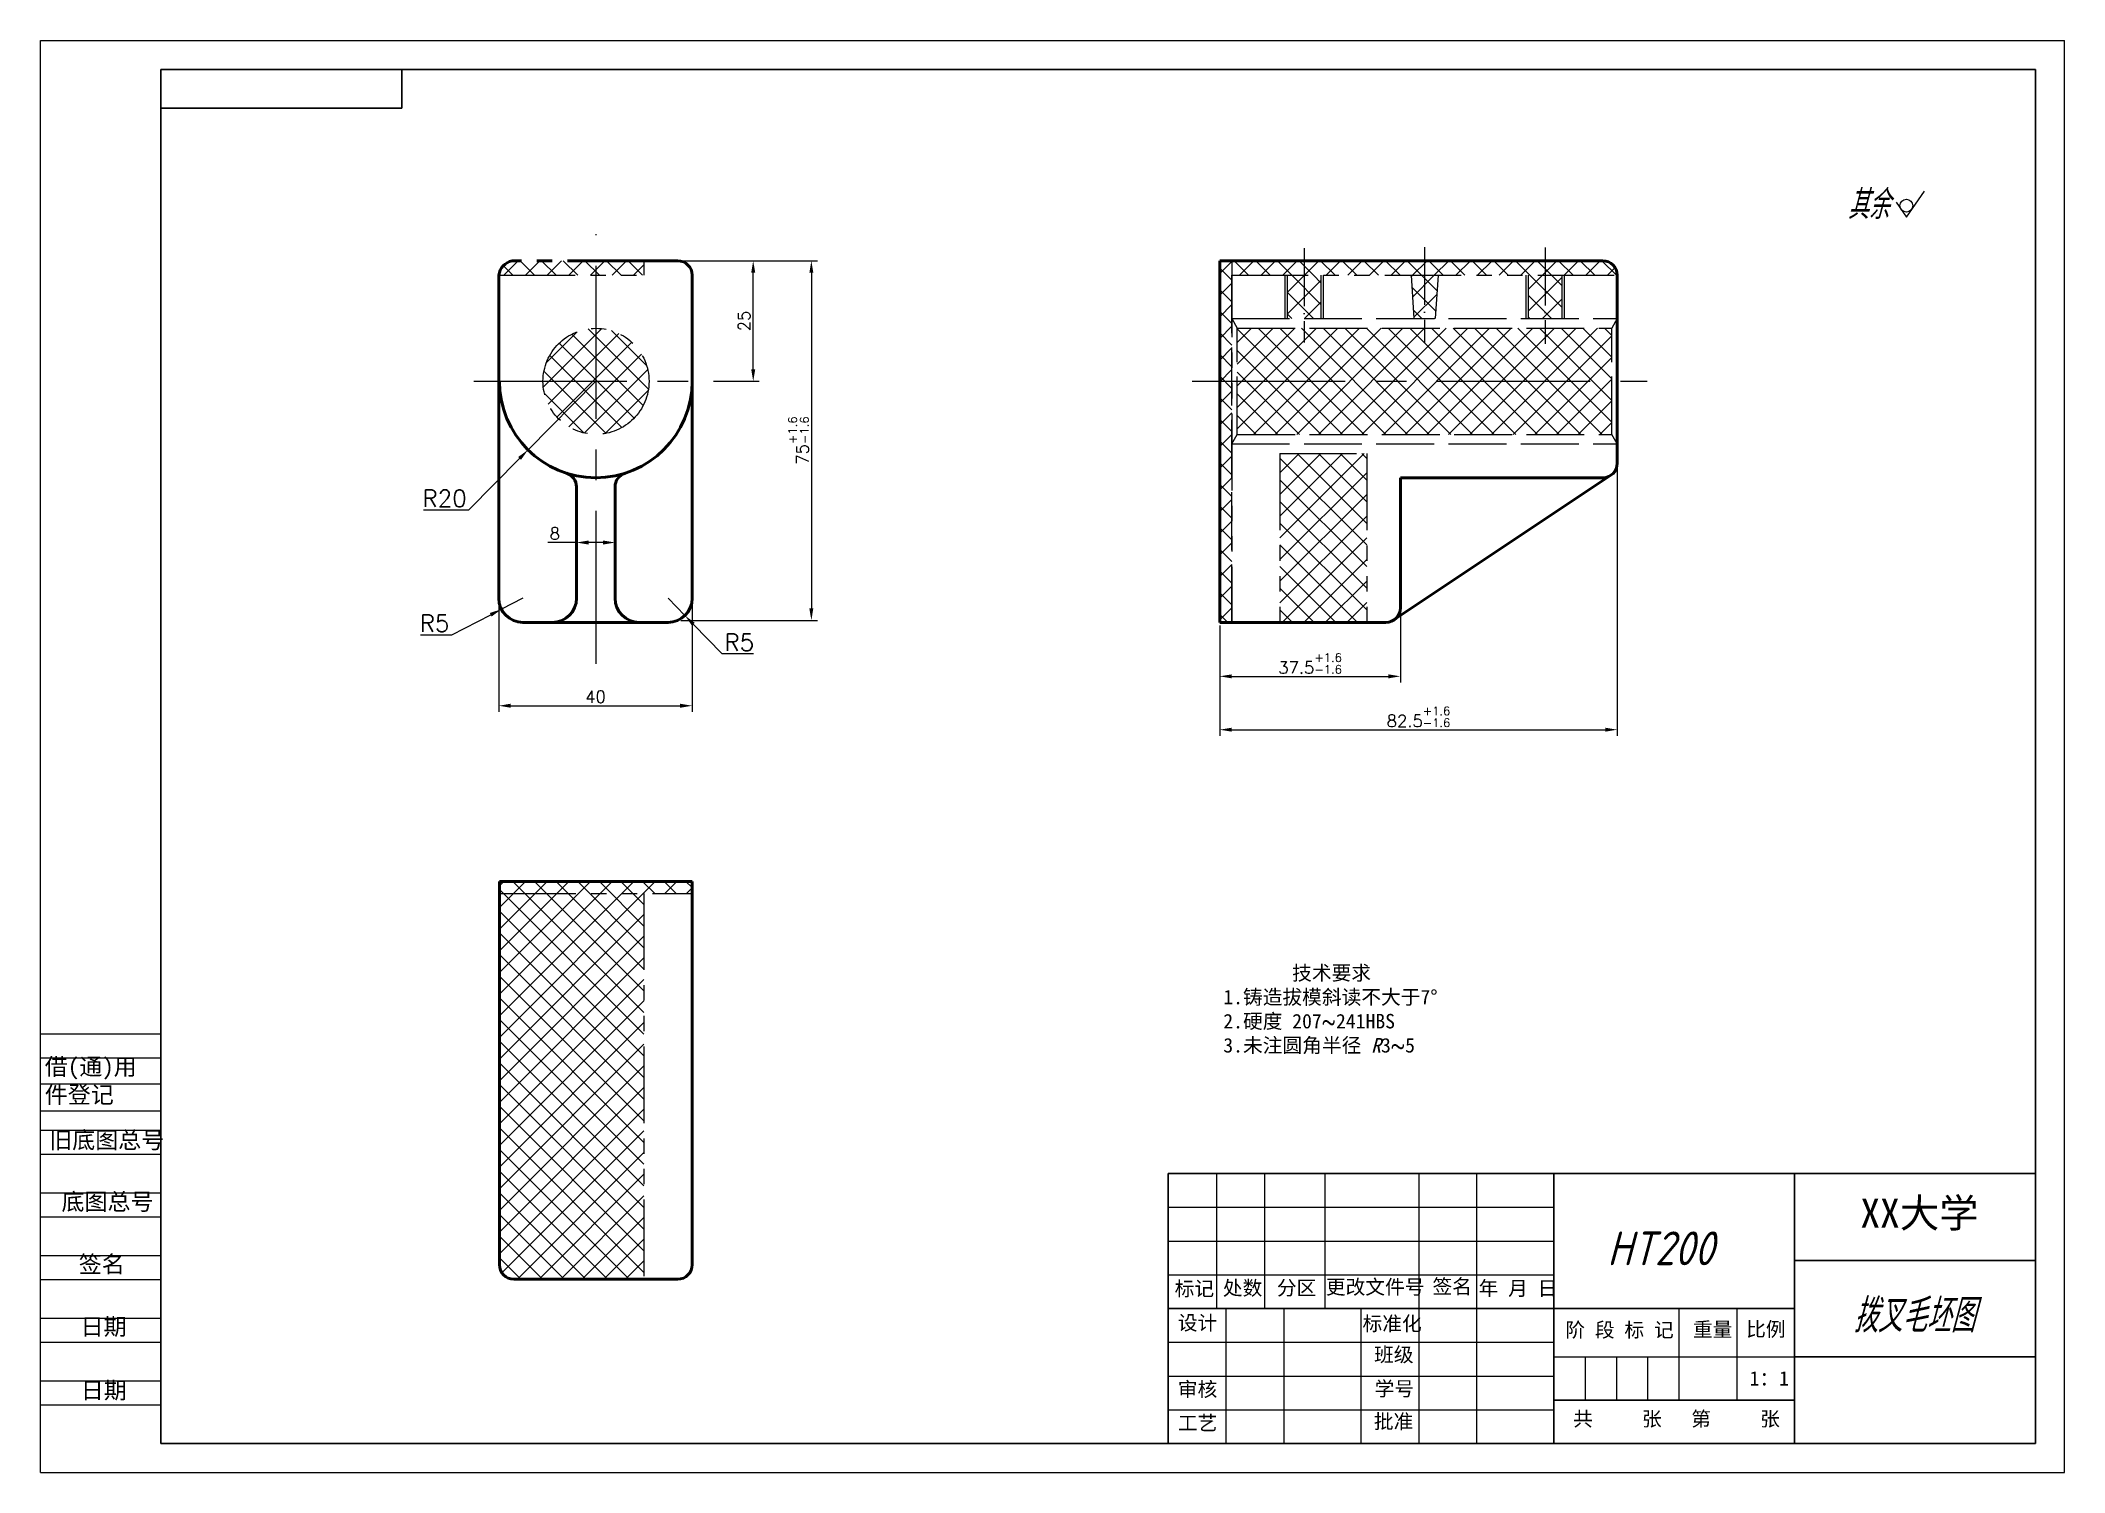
# Model space of a CAD drawing. Header units: millimetres. Extents: x 582 to 1002, y 92 to 389.
import ezdxf
from ezdxf.enums import TextEntityAlignment as Align

# ---------------------------------------------------------------- set-up
doc = ezdxf.new("R2010")
doc.units = ezdxf.units.MM
for name, pattern in [('ACAD_ISO02W100', [15, 12, -3]), ('ACAD_ISO04W100', [30, 24, -3, 0, -3]), ('CENTER', [50.8, 31.75, -6.35, 6.35, -6.35]), ('PHANTOM', [63.5, 31.75, -6.35, 6.35, -6.35, 6.35, -6.35]), ('PHANTOM2', [31.75, 15.875, -3.175, 3.175, -3.175, 3.175, -3.175])]:
    doc.linetypes.add(name, pattern=pattern)
for name, color, linetype in [('中心线层', 6, 'CENTER'), ('双点划线', 2, 'PHANTOM'), ('图层', 3, 'Continuous'), ('点化线', 1, 'ACAD_ISO04W100'), ('虚线', 4, 'ACAD_ISO02W100')]:
    doc.layers.add(name, color=color, linetype=linetype)
for name, color, linetype, lineweight in [('标注线层', 7, 'Continuous', 15), ('粗实线', 7, 'Continuous', 30), ('粗实线层', 7, 'Continuous', 53), ('细实线层', 7, 'Continuous', 25)]:
    doc.layers.add(name, color=color, linetype=linetype, lineweight=lineweight)
doc.layers.add('细实线', color=7, linetype='Continuous', plot=False)
doc.styles.get("Standard").update_dxf_attribs({"font": 'txt.shx'})
doc.styles.add('工程字', font='gbeitc.shx', dxfattribs={"bigfont": 'gbcbig.shx'})
doc.dimstyles.new('ISO-25', dxfattribs={"dimtxt": 3.5, "dimasz": 2.5, "dimexe": 1.25, "dimexo": 0.625, "dimtad": 1, "dimtoh": 1, "dimdsep": 46, "dimtxsty": 'Standard', "dimcen": 2.5, "dimadec": 0, "dimazin": 0, "dimtfac": 1, "dimtmove": 0, "dimatfit": 3, "dimfxl": 1.25, "dimarcsym": 0})
doc.dimstyles.new('ISO-25$0', dxfattribs={"dimtxt": 2.5, "dimasz": 2.5, "dimexe": 1.25, "dimexo": 0.625, "dimtad": 1, "dimtoh": 1, "dimdsep": 46, "dimtxsty": 'Standard', "dimcen": 2.5, "dimadec": 0, "dimazin": 0, "dimtfac": 1, "dimtmove": 0, "dimatfit": 3, "dimfxl": 1, "dimarcsym": 0})
pattern_1 = [(45, (496.915, -11.7135), (-2.245064, 2.245064), []), (135, (496.915, -11.7135), (-2.245064, -2.245064), [])]

# ---------------------------------------------------------------- blocks, each defined once
blk = doc.blocks.new('*D7')
at = {"layer": 'Defpoints', "color": 0}
for p in [(676.78, 272.83), (716.92, 272.83), (716.92, 250.54)]:
    blk.add_point(p, dxfattribs=at)
at = {"layer": '标注线层', "color": 0, "lineweight": -2}
for p, q in [((676.78, 272.2), (676.78, 249.29)), ((716.92, 272.2), (716.92, 249.29)), ((679.28, 250.54), (714.42, 250.54))]:
    blk.add_line(p, q, dxfattribs=at)
at = {"layer": '标注线层', "color": 0}
for points in [[(679.28, 250.96), (679.28, 250.12), (676.78, 250.54)], [(714.42, 250.96), (714.42, 250.12), (716.92, 250.54)]]:
    blk.add_solid(points, dxfattribs=at)
at = {"layer": '标注线层', "color": 0, "insert": (696.85, 252.41), "char_height": 2.5, "attachment_point": 5}
blk.add_mtext('40', dxfattribs=at)
blk = doc.blocks.new('*D8')
at = {"layer": 'Defpoints', "color": 0}
for p in [(692.92, 284.39), (692.92, 284.37), (700.92, 284.37)]:
    blk.add_point(p, dxfattribs=at)
at = {"layer": '标注线层', "color": 0, "lineweight": -2}
for p, q in [((692.92, 285), (692.92, 285.64)), ((700.92, 285), (700.92, 285.64)), ((692.92, 284.39), (686.96, 284.39)), ((698.42, 284.39), (695.42, 284.39))]:
    blk.add_line(p, q, dxfattribs=at)
at = {"layer": '标注线层', "color": 0}
for points in [[(695.42, 284.81), (695.42, 283.97), (692.92, 284.39)], [(698.42, 284.81), (698.42, 283.97), (700.92, 284.39)]]:
    blk.add_solid(points, dxfattribs=at)
at = {"layer": '标注线层', "color": 0, "insert": (688.42, 286.26), "char_height": 2.5, "attachment_point": 5}
blk.add_mtext('8', dxfattribs=at)
blk = doc.blocks.new('*D9')
at = {"layer": 'Defpoints', "color": 0}
for p in [(713.92, 342.83), (713.92, 268.25), (741.65, 268.25)]:
    blk.add_point(p, dxfattribs=at)
at = {"layer": '标注线层', "color": 0, "lineweight": -2}
for p, q in [((714.54, 342.83), (742.9, 342.83)), ((741.65, 340.33), (741.65, 270.75)), ((714.54, 268.25), (742.9, 268.25))]:
    blk.add_line(p, q, dxfattribs=at)
at = {"layer": '标注线层', "color": 0}
for points in [[(741.23, 340.33), (742.06, 340.33), (741.65, 342.83)], [(741.23, 270.75), (742.06, 270.75), (741.65, 268.25)]]:
    blk.add_solid(points, dxfattribs=at)
at = {"layer": '标注线层', "color": 0, "insert": (738.98, 305.54), "char_height": 2.5, "attachment_point": 5, "rotation": 90}
blk.add_mtext('75{\\H0.7x;\\S+1.6^ -1.6;}', dxfattribs=at)
blk = doc.blocks.new('*D10')
at = {"layer": 'Defpoints', "color": 0}
for p in [(908.88, 302.83), (826.38, 267.83), (908.88, 245.57)]:
    blk.add_point(p, dxfattribs=at)
at = {"layer": '标注线层', "color": 0, "lineweight": -2}
for p, q in [((908.88, 302.2), (908.88, 244.32)), ((826.38, 267.2), (826.38, 244.32)), ((828.88, 245.57), (906.38, 245.57))]:
    blk.add_line(p, q, dxfattribs=at)
at = {"layer": '标注线层', "color": 0}
for points in [[(828.88, 245.99), (828.88, 245.16), (826.38, 245.57)], [(906.38, 245.99), (906.38, 245.16), (908.88, 245.57)]]:
    blk.add_solid(points, dxfattribs=at)
at = {"layer": '标注线层', "color": 0, "insert": (867.63, 248.24), "char_height": 2.5, "attachment_point": 5}
blk.add_mtext('82.5{\\H0.7x;\\S+1.6^ -1.6;}', dxfattribs=at)
blk = doc.blocks.new('*D11')
at = {"layer": 'Defpoints', "color": 0}
for p in [(863.88, 270.83), (826.38, 267.83), (863.88, 256.64)]:
    blk.add_point(p, dxfattribs=at)
at = {"layer": '标注线层', "color": 0, "lineweight": -2}
for p, q in [((863.88, 270.2), (863.88, 255.39)), ((826.38, 267.2), (826.38, 255.39)), ((828.88, 256.64), (861.38, 256.64))]:
    blk.add_line(p, q, dxfattribs=at)
at = {"layer": '标注线层', "color": 0}
for points in [[(828.88, 257.05), (828.88, 256.22), (826.38, 256.64)], [(861.38, 257.05), (861.38, 256.22), (863.88, 256.64)]]:
    blk.add_solid(points, dxfattribs=at)
at = {"layer": '标注线层', "color": 0, "insert": (845.13, 259.3), "char_height": 2.5, "attachment_point": 5}
blk.add_mtext('37.5{\\H0.7x;\\S+1.6^ -1.6;}', dxfattribs=at)
blk = doc.blocks.new('*D27')
at = {"layer": 'Defpoints', "color": 0}
for p in [(696.92, 317.83), (682.85, 303.61)]:
    blk.add_point(p, dxfattribs=at)
at = {"layer": '细实线层', "color": 0, "lineweight": -2}
for p, q in [((696.92, 317.83), (682.85, 303.61)), ((670.55, 291.16), (681.1, 301.83)), ((661.17, 291.16), (670.55, 291.16))]:
    blk.add_line(p, q, dxfattribs=at)
at = {"layer": '细实线层', "color": 0}
blk.add_solid([(680.8, 302.12), (681.39, 301.54), (682.85, 303.61)], dxfattribs=at)
at = {"layer": '细实线层', "color": 0, "insert": (665.55, 293.54), "char_height": 3.5, "attachment_point": 5}
blk.add_mtext('R20', dxfattribs=at)
blk = doc.blocks.new('*D28')
at = {"layer": 'Defpoints', "color": 0}
for p in [(720.74, 342.83), (729.58, 342.83), (720.74, 317.83)]:
    blk.add_point(p, dxfattribs=at)
at = {"layer": '细实线层', "color": 0, "lineweight": -2}
for p, q in [((721.36, 342.83), (730.83, 342.83)), ((729.58, 320.33), (729.58, 340.33)), ((721.36, 317.83), (730.83, 317.83))]:
    blk.add_line(p, q, dxfattribs=at)
at = {"layer": '细实线层', "color": 0}
for points in [[(729.17, 340.33), (730, 340.33), (729.58, 342.83)], [(729.17, 320.33), (730, 320.33), (729.58, 317.83)]]:
    blk.add_solid(points, dxfattribs=at)
at = {"layer": '细实线层', "color": 0, "insert": (727.71, 330.33), "char_height": 2.5, "attachment_point": 5, "rotation": 90}
blk.add_mtext('25', dxfattribs=at)
blk = doc.blocks.new('*D30')
at = {"layer": 'Defpoints', "color": 0}
for p in [(711.92, 272.83), (715.41, 269.25)]:
    blk.add_point(p, dxfattribs=at)
at = {"layer": '细实线层', "color": 0, "lineweight": -2}
for p, q in [((711.92, 272.83), (715.41, 269.25)), ((723.16, 261.3), (717.15, 267.46)), ((729.62, 261.3), (723.16, 261.3))]:
    blk.add_line(p, q, dxfattribs=at)
at = {"layer": '细实线层', "color": 0}
blk.add_solid([(717.45, 267.75), (716.86, 267.17), (715.41, 269.25)], dxfattribs=at)
at = {"layer": '细实线层', "color": 0, "insert": (726.71, 263.68), "char_height": 3.5, "attachment_point": 5}
blk.add_mtext('R5', dxfattribs=at)
blk = doc.blocks.new('*D31')
at = {"layer": 'Defpoints', "color": 0}
for p in [(677.33, 270.55), (681.78, 272.83)]:
    blk.add_point(p, dxfattribs=at)
at = {"layer": '细实线层', "color": 0, "lineweight": -2}
for p, q in [((667.02, 265.26), (675.11, 269.41)), ((681.78, 272.83), (677.33, 270.55)), ((660.56, 265.26), (667.02, 265.26))]:
    blk.add_line(p, q, dxfattribs=at)
at = {"layer": '细实线层', "color": 0}
blk.add_solid([(674.92, 269.78), (675.3, 269.04), (677.33, 270.55)], dxfattribs=at)
at = {"layer": '细实线层', "color": 0, "insert": (663.48, 267.63), "char_height": 3.5, "attachment_point": 5}
blk.add_mtext('R5', dxfattribs=at)

msp = doc.modelspace()

# ---------------------------------------------------------------- hatches: boundary and pattern name
at = {"layer": '细实线层'}
h = msp.add_hatch(dxfattribs=at)
h.set_pattern_fill('ANSI37', color=256, style=0)
h.set_pattern_definition(pattern_1)
h.paths.add_polyline_path([(679.533, 342.829, 0.3102456), (676.782, 339.829), (696.961, 339.829), (696.961, 342.829)])
h.paths.add_polyline_path([(706.915, 339.829), (706.915, 342.829), (696.961, 342.829), (696.961, 339.829)])
h = msp.add_hatch(dxfattribs=at)
h.set_pattern_fill('ANSI37', color=256, style=0)
h.set_pattern_definition(pattern_1)
h.paths.add_polyline_path([(905.883, 342.829), (828.883, 342.829), (828.883, 339.829), (908.883, 339.829, 0.4142136)])
h.paths.add_polyline_path([(828.883, 342.829), (826.383, 342.829), (826.383, 317.829), (828.883, 317.829)])
h.paths.add_polyline_path([(828.883, 317.829), (826.383, 317.829), (826.383, 267.829), (828.883, 267.829)])
h.paths.add_polyline_path([(856.883, 302.829), (838.883, 302.829), (838.883, 267.829), (856.883, 267.829)])
h = msp.add_hatch(dxfattribs=at)
h.set_pattern_fill('ANSI37', color=256, style=0)
h.set_pattern_definition(pattern_1)
h.paths.add_polyline_path([(843.883, 339.829), (840.383, 339.829), (840.383, 330.829), (843.883, 330.829)])
h.paths.add_polyline_path([(847.383, 339.829), (843.883, 339.829), (843.883, 330.829), (847.383, 330.829)])
h.paths.add_polyline_path([(868.883, 339.829), (866.087, 339.829), (866.696, 330.829), (868.883, 330.829)])
h.paths.add_polyline_path([(871.68, 339.829), (868.883, 339.829), (868.883, 330.829), (871.07, 330.829)])
h.paths.add_polyline_path([(893.883, 339.829), (890.383, 339.829), (890.383, 330.829), (893.883, 330.829)])
h.paths.add_polyline_path([(897.383, 339.829), (893.883, 339.829), (893.883, 330.829), (897.383, 330.829)])
h = msp.add_hatch(dxfattribs=at)
h.set_pattern_fill('ANSI37', color=256, style=0)
h.set_pattern_definition(pattern_1)
h.paths.add_polyline_path([(696.961, 317.829), (707.961, 317.829, 0.4142136), (696.961, 328.829)])
h.paths.add_polyline_path([(696.961, 317.829), (696.961, 328.829, 0.4142136), (685.961, 317.829)])
h.paths.add_polyline_path([(696.961, 317.829), (685.961, 317.829, 0.4142136), (696.961, 306.829)])
h.paths.add_polyline_path([(696.961, 306.829, 0.4142136), (707.961, 317.829), (696.961, 317.829)])
h = msp.add_hatch(dxfattribs=at)
h.set_pattern_fill('ANSI37', color=256, style=0)
h.set_pattern_definition(pattern_1)
h.paths.add_polyline_path([(907.729, 328.829), (830.038, 328.829), (830.038, 317.829), (907.729, 317.829)])
h.paths.add_polyline_path([(907.729, 317.829), (830.038, 317.829), (830.038, 306.829), (907.729, 306.829)])
h = msp.add_hatch(dxfattribs=at)
h.set_pattern_fill('ANSI37', color=256, style=0)
h.set_pattern_definition(pattern_1)
h.paths.add_polyline_path([(716.915, 214.113), (676.915, 214.113), (676.915, 211.613), (716.915, 211.613)])
h.paths.add_polyline_path([(706.915, 211.613), (676.915, 211.613), (676.915, 134.613, 0.4142136), (679.915, 131.613), (706.915, 131.613)])

# ---------------------------------------------------------------- linework, layer by layer
for p, q in [((828.883, 330.829), (830.038, 328.829)), ((828.883, 304.829), (830.038, 306.829))]:
    msp.add_line(p, q)
at = {"layer": '中心线层'}
for p, q in [((696.961, 259.22), (696.961, 348.33)), ((671.629, 317.829), (720.735, 317.829)), ((820.682, 317.829), (915.07, 317.829)), ((679.915, 131.613), (706.432, 131.613))]:
    msp.add_line(p, q, dxfattribs=at)
at = {"layer": '双点划线', "linetype": 'PHANTOM2'}
for p, q in [((706.915, 342.829), (706.915, 339.829)), ((828.883, 342.829), (828.883, 267.829)), ((676.782, 339.829), (706.915, 339.829)), ((828.883, 339.829), (908.883, 339.829)), ((838.883, 302.829), (856.883, 302.829)), ((838.883, 302.829), (838.883, 267.829)), ((856.883, 302.829), (856.883, 267.829)), ((676.915, 211.613), (716.915, 211.613)), ((706.915, 211.613), (706.915, 131.613))]:
    msp.add_line(p, q, dxfattribs=at)
msp.add_circle((696.961, 317.829), 11, dxfattribs=at)
at = {"layer": '点化线', "ltscale": 0.5}
for p, q in [((843.883, 345.426), (843.883, 325.852)), ((868.883, 345.657), (868.883, 325.852)), ((893.883, 345.58), (893.883, 325.583))]:
    msp.add_line(p, q, dxfattribs=at)
at = {"layer": '粗实线', "linetype": 'Continuous'}
for p, q in [((606.686, 382.513), (606.686, 97.513)), ((606.686, 382.513), (995.686, 382.513)), ((656.686, 382.513), (656.686, 374.513)), ((995.686, 382.513), (995.686, 97.513)), ((606.686, 374.513), (656.686, 374.513)), ((815.686, 153.513), (815.686, 97.513)), ((606.686, 97.513), (995.686, 97.513))]:
    msp.add_line(p, q, dxfattribs=at)
at = {"layer": '粗实线', "lineweight": 30}
for p, q in [((815.686, 153.513), (995.686, 153.513)), ((895.686, 153.513), (895.686, 97.513)), ((945.686, 153.513), (945.686, 97.513)), ((945.686, 135.513), (995.686, 135.513)), ((815.686, 125.513), (945.686, 125.513)), ((945.686, 115.513), (995.686, 115.513)), ((895.686, 106.513), (945.686, 106.513))]:
    msp.add_line(p, q, dxfattribs=at)
at = {"layer": '粗实线层', "linetype": 'PHANTOM2'}
msp.add_line((706.915, 342.829), (679.533, 342.829), dxfattribs=at)
at = {"layer": '粗实线层'}
for p, q in [((706.915, 342.829), (713.915, 342.829)), ((826.383, 267.829), (826.383, 342.829)), ((826.383, 342.829), (828.883, 342.829)), ((828.883, 342.829), (905.883, 342.829)), ((676.782, 272.829), (676.782, 339.829)), ((716.915, 272.829), (716.915, 339.829)), ((908.883, 339.829), (908.883, 304.829)), ((908.883, 304.829), (908.883, 300.829)), ((907.547, 298.333), (862.547, 268.333)), ((692.915, 272.829), (692.915, 295.92)), ((700.915, 272.829), (700.915, 295.92)), ((863.883, 297.829), (863.883, 270.829)), ((863.883, 297.829), (905.883, 297.829)), ((681.782, 267.829), (687.915, 267.829)), ((689.915, 267.829), (687.915, 267.829)), ((705.915, 267.829), (689.915, 267.829)), ((705.915, 267.829), (711.915, 267.829)), ((828.883, 267.829), (826.383, 267.829)), ((860.883, 267.829), (828.883, 267.829)), ((676.915, 134.613), (676.915, 214.113)), ((676.915, 214.113), (716.915, 214.113)), ((716.915, 134.613), (716.915, 214.113)), ((713.915, 131.613), (679.915, 131.613))]:
    msp.add_line(p, q, dxfattribs=at)
for centre, radius, start, end in [((680.342, 339.326), 3.595, 103.01074, 171.95583), ((713.915, 339.829), 3, 0, 90), ((905.883, 339.829), 3, 0, 90), ((696.915, 317.829), 20, 180, 0), ((689.915, 295.92), 3, 0, 72.28107), ((703.915, 295.92), 3, 107.71893, 180), ((905.883, 300.829), 3, 270, 0), ((681.782, 272.829), 5, 180, 270), ((687.915, 272.829), 5, 270, 0), ((705.915, 272.829), 5, 180, 270), ((711.915, 272.829), 5, 270, 0), ((860.883, 270.829), 3, 270, 0), ((679.915, 134.613), 3, 180, 270), ((713.915, 134.613), 3, 270, 0)]:
    msp.add_arc(centre, radius, start, end, dxfattribs=at)
at = {"layer": '细实线', "linetype": 'Continuous'}
for p, q in [((581.686, 388.513), (1001.686, 388.513)), ((581.686, 91.513), (581.686, 388.513)), ((1001.686, 91.513), (1001.686, 388.513)), ((815.686, 118.513), (895.686, 118.513)), ((815.686, 104.513), (895.686, 104.513)), ((581.686, 91.513), (1001.686, 91.513))]:
    msp.add_line(p, q, dxfattribs=at)
at = {"layer": '细实线'}
for p, q in [((581.686, 182.513), (606.686, 182.513)), ((581.686, 177.513), (606.686, 177.513)), ((581.686, 172.116), (606.686, 172.116)), ((581.686, 166.501), (606.686, 166.501)), ((581.686, 162.513), (606.686, 162.513)), ((581.686, 157.513), (606.686, 157.513)), ((825.686, 153.513), (825.686, 125.513)), ((835.686, 153.513), (835.686, 125.513)), ((848.221, 153.513), (848.221, 125.513)), ((867.686, 153.513), (867.686, 97.513)), ((879.686, 153.513), (879.686, 97.513)), ((581.686, 149.513), (606.686, 149.513)), ((581.686, 144.513), (606.686, 144.513)), ((815.686, 146.513), (895.686, 146.513)), ((815.686, 139.513), (895.686, 139.513)), ((581.686, 136.513), (606.686, 136.513)), ((581.686, 131.513), (606.686, 131.513)), ((815.686, 132.513), (895.686, 132.513)), ((581.686, 123.513), (606.686, 123.513)), ((827.686, 125.513), (827.686, 97.513)), ((839.686, 125.513), (839.686, 97.513)), ((855.686, 125.513), (855.686, 97.513)), ((921.686, 125.513), (921.686, 106.513)), ((933.686, 125.513), (933.686, 106.513)), ((581.686, 118.513), (606.686, 118.513)), ((895.686, 115.513), (945.686, 115.513)), ((902.186, 115.513), (902.186, 106.513)), ((908.686, 115.513), (908.686, 106.513)), ((915.186, 115.513), (915.186, 106.513)), ((581.686, 110.513), (606.686, 110.513)), ((815.686, 111.513), (895.686, 111.513)), ((581.686, 105.513), (606.686, 105.513))]:
    msp.add_line(p, q, dxfattribs=at)
at = {"layer": '细实线层'}
for p, q in [((968.862, 351.897), (972.607, 357.297)), ((966.777, 354.958), (968.862, 351.897))]:
    msp.add_line(p, q, dxfattribs=at)
msp.add_circle((968.862, 354.248), 1.34, dxfattribs=at)
at = {"layer": '虚线'}
for p, q in [((828.883, 267.829), (828.883, 342.829)), ((839.883, 339.829), (839.883, 330.829)), ((840.383, 339.829), (840.383, 330.829)), ((847.383, 339.829), (847.383, 330.829)), ((847.883, 339.829), (847.883, 330.829)), ((866.087, 339.829), (866.696, 330.829)), ((871.68, 339.829), (871.07, 330.829)), ((889.883, 339.829), (889.883, 330.829)), ((890.383, 339.829), (890.383, 330.829)), ((897.383, 339.829), (897.383, 330.829)), ((897.883, 339.829), (897.883, 330.829)), ((828.883, 330.829), (908.883, 330.829)), ((830.038, 306.829), (830.038, 328.829)), ((830.038, 328.829), (907.729, 328.829)), ((908.883, 330.829), (907.729, 328.829)), ((907.729, 306.829), (907.729, 328.829)), ((830.038, 306.829), (907.729, 306.829)), ((908.883, 304.829), (907.729, 306.829)), ((828.883, 304.829), (908.883, 304.829))]:
    msp.add_line(p, q, dxfattribs=at)

# ---------------------------------------------------------------- texts
at = {"insert": (827.127, 196.625), "char_height": 3, "width": 72.66575, "attachment_point": 1}
msp.add_mtext('{\\fSimSun|b0|i0|c134|p2;       技术要求\\P1.铸造拔模斜读不大于7%%D\\P2.硬度 207\\Ftxt,gbcbig|c134;\\H0.9583x;~\\fSimSun|b0|i0|c134|p0;\\H1.044x;241HBS\\P3.未注圆角半径 \\fSimSun|b0|i1|c134|p0;R\\fSimSun|b0|i0|c134|p0;3\\Ftxt,gbcbig|c134;\\H0.9579x;~\\fSimSun|b0|i0|c134|p0;\\H1.044x;5}', dxfattribs=at)
at = {"layer": '图层', "attachment_point": 1}
for s, insert, char_height, width in [('{\\fFangSong_GB2312|b0|i0|c134|p49;借(通)用件登记}', (582.578, 177.45), 3.5, 23.01595), ('{\\fFangSong_GB2312|b0|i0|c134|p49;旧底图总号}', (583.5, 162.224), 3.5, 37.21822), ('{\\fFangSong_GB2312|b0|i0|c134|p49;底图总号}', (586.046, 149.436), 3.5, 37.21822), ('{\\fFangSong_GB2312|b0|i0|c134|p49;XX大学}', (959.332, 148.32), 6, 64.66967), ('{\\fFangSong_GB2312|b0|i0|c134|p49;签名}', (589.627, 136.456), 3.5, 37.21822), ('{\\fFangSong_GB2312|b0|i0|c134|p49;标记}', (817.038, 131.145), 3, 32.33484), ('{\\fFangSong_GB2312|b0|i0|c134|p49;处数}', (827.038, 131.283), 3, 32.33484), ('{\\fFangSong_GB2312|b0|i0|c134|p49;分区}', (838.24, 131.32), 3, 32.33484), ('{\\fFangSong_GB2312|b0|i0|c134|p49;更改文件号}', (848.416, 131.494), 3, 32.33484), ('{\\fFangSong_GB2312|b0|i0|c134|p49;签名}', (870.538, 131.596), 3, 32.33484), ('{\\fFangSong_GB2312|b0|i0|c134|p49;年 月 日}', (880.1, 131.228), 3, 32.33484), ('{\\fFangSong_GB2312|b0|i0|c134|p49;日期}', (590.012, 123.519), 3.5, 37.21822), ('{\\fFangSong_GB2312|b0|i0|c134|p49;设计}', (817.697, 124.063), 3, 32.33484), ('{\\fFangSong_GB2312|b0|i0|c134|p49;标准化}', (856.022, 123.904), 3, 32.33484), ('{\\fFangSong_GB2312|b0|i0|c134|p49;阶 段 标 记}', (898.103, 122.599), 3, 32.33484), ('{\\fFangSong_GB2312|b0|i0|c134|p49;重量}', (924.578, 122.686), 3, 32.33484), ('{\\fFangSong_GB2312|b0|i0|c134|p49;比例}', (935.619, 122.74), 3, 32.33484), ('{\\fFangSong_GB2312|b0|i0|c134|p49;班级}', (858.416, 117.47), 3, 32.33484), ('{\\fFangSong_GB2312|b0|i0|c134|p49;日期}', (590.049, 110.33), 3.5, 37.21822), ('{\\fFangSong_GB2312|b0|i0|c134|p49;审核}', (817.697, 110.285), 3, 32.33484), ('{\\fFangSong_GB2312|b0|i0|c134|p49;学号}', (858.526, 110.392), 3, 32.33484), ('{\\fFangSong_GB2312|b0|i0|c134|p49;1：1}', (936.334, 112.532), 3, 32.33484), ('{\\fFangSong_GB2312|b0|i0|c134|p49;工艺}', (817.697, 103.285), 3, 32.33484), ('{\\fFangSong_GB2312|b0|i0|c134|p49;批准}', (858.361, 103.607), 3, 32.33484), ('{\\fFangSong_GB2312|b0|i0|c134|p49;共     张   第     张}', (899.714, 104.146), 3, 42.9972)]:
    msp.add_mtext(s, dxfattribs=dict(at, insert=insert, char_height=char_height, width=width))
at = {"layer": '细实线层', "insert": (956.692, 357.491), "char_height": 6, "width": 108.28946, "attachment_point": 1, "style": '工程字'}
msp.add_mtext('其余', dxfattribs=at)
at = {"layer": '细实线层', "style": '工程字'}
for tag, text, p in [('HT200', 'xxx1', (917.862, 138.017)), ('拨叉毛坯图', 'xxx3', (970.442, 124.412))]:
    msp.add_attdef(tag, text=text, height=7, dxfattribs=at).set_placement(p, align=Align.MIDDLE)

# ---------------------------------------------------------------- dimensions: what is measured, and where the dimension line sits
at = {"layer": '标注线层'}
dim = msp.add_linear_dim(base=(741.645, 268.246), p1=(713.915, 342.829), p2=(713.915, 268.246), angle=90, text='75{\\H0.7x;\\S+1.6^ -1.6;}', dimstyle='ISO-25$0', dxfattribs=at)
dim.commit()
dim.dimension.update_dxf_attribs({"geometry": '*D9', "text_midpoint": (738.979, 305.538)})
for base, p1, p2, text, picture, middle in [((908.883, 245.575), (826.383, 267.829), (908.883, 302.829), '82.5{\\H0.7x;\\S+1.6^ -1.6;}', '*D10', (867.633, 248.242)), ((716.915, 250.539), (676.782, 272.829), (716.915, 272.829), '40', '*D7', (696.849, 252.414)), ((863.883, 256.635), (826.383, 267.829), (863.883, 270.829), '37.5{\\H0.7x;\\S+1.6^ -1.6;}', '*D11', (845.133, 259.302))]:
    dim = msp.add_linear_dim(base=base, p1=p1, p2=p2, text=text, dimstyle='ISO-25$0', dxfattribs=at)
    dim.commit()
    dim.dimension.update_dxf_attribs({"geometry": picture, "text_midpoint": middle})
dim = msp.add_linear_dim(base=(692.915, 284.389), p1=(700.915, 284.374), p2=(692.915, 284.374), dimstyle='ISO-25$0', dxfattribs=at)
dim.commit()
dim.dimension.update_dxf_attribs({"geometry": '*D8', "text_midpoint": (688.42, 284.389), "dimtype": 160})
at = {"layer": '细实线层'}
dim = msp.add_linear_dim(base=(729.583, 342.829), p1=(720.735, 317.829), p2=(720.735, 342.829), angle=90, dimstyle='ISO-25$0', dxfattribs=at)
dim.commit()
dim.dimension.update_dxf_attribs({"geometry": '*D28', "text_midpoint": (727.708, 330.329)})
for center, mpoint, picture, middle in [((696.915, 317.829), (682.853, 303.607), '*D27', (665.547, 291.16)), ((681.782, 272.829), (677.333, 270.547), '*D31', (663.481, 265.259)), ((711.915, 272.829), (715.407, 269.251), '*D30', (726.705, 261.303))]:
    dim = msp.add_radius_dim(center=center, mpoint=mpoint, dimstyle='ISO-25', dxfattribs=at)
    dim.commit()
    dim.dimension.update_dxf_attribs({"geometry": picture, "text_midpoint": middle, "dimtype": 164})

doc.saveas('drawing.dxf')
